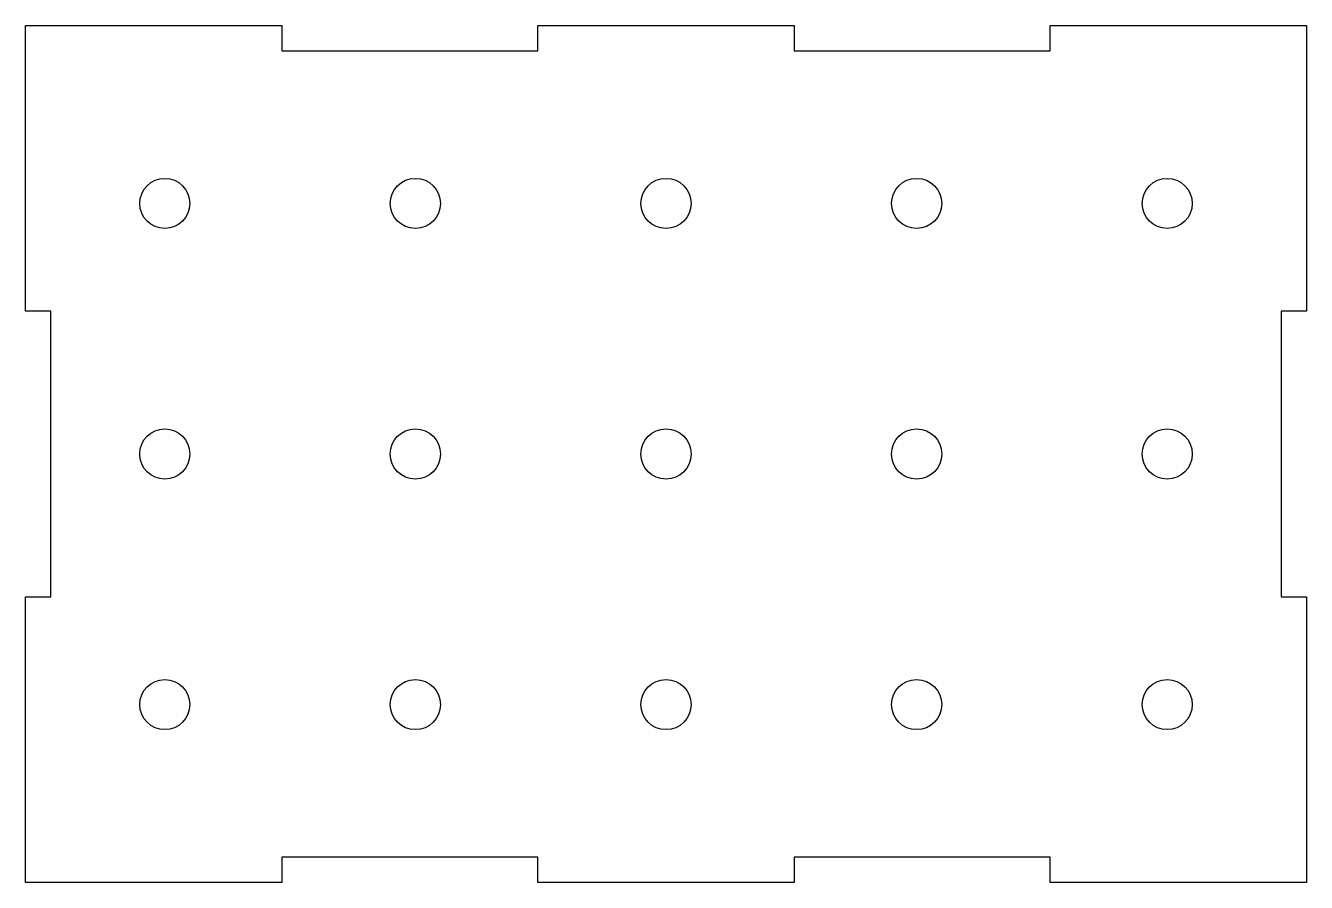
# Model space of a CAD drawing. Header units: millimetres. Extents: x -128 to 0, y -85 to 0.
import ezdxf

# ---------------------------------------------------------------- set-up
doc = ezdxf.new("R2010")
doc.units = ezdxf.units.MM
doc.layers.get('0').update_dxf_attribs({"linetype": 'CONTINUOUS'})

msp = doc.modelspace()

# ---------------------------------------------------------------- linework, layer by layer
msp.add_lwpolyline([(-127.76, 0), (-102.21, 0), (-102.21, -2.5), (-76.66, -2.5), (-76.66, 0), (-51.1, 0), (-51.1, -2.5), (-25.55, -2.5), (-25.55, 0), (0, 0), (0, -28.49), (-2.5, -28.49), (-2.5, -56.99), (0, -56.99), (0, -85.48), (-25.55, -85.48), (-25.55, -82.98), (-51.1, -82.98), (-51.1, -85.48), (-76.66, -85.48), (-76.66, -82.98), (-102.21, -82.98), (-102.21, -85.48), (-127.76, -85.48), (-127.76, -56.99), (-125.26, -56.99), (-125.26, -28.49), (-127.76, -28.49)], close=True)
for centre in [(-113.88, -17.74), (-88.88, -17.74), (-63.88, -17.74), (-38.88, -17.74), (-13.88, -17.74), (-113.88, -42.74), (-88.88, -42.74), (-63.88, -42.74), (-38.88, -42.74), (-13.88, -42.74), (-113.88, -67.74), (-88.88, -67.74), (-63.88, -67.74), (-38.88, -67.74), (-13.88, -67.74)]:
    msp.add_circle(centre, 2.5)

doc.saveas('drawing.dxf')
